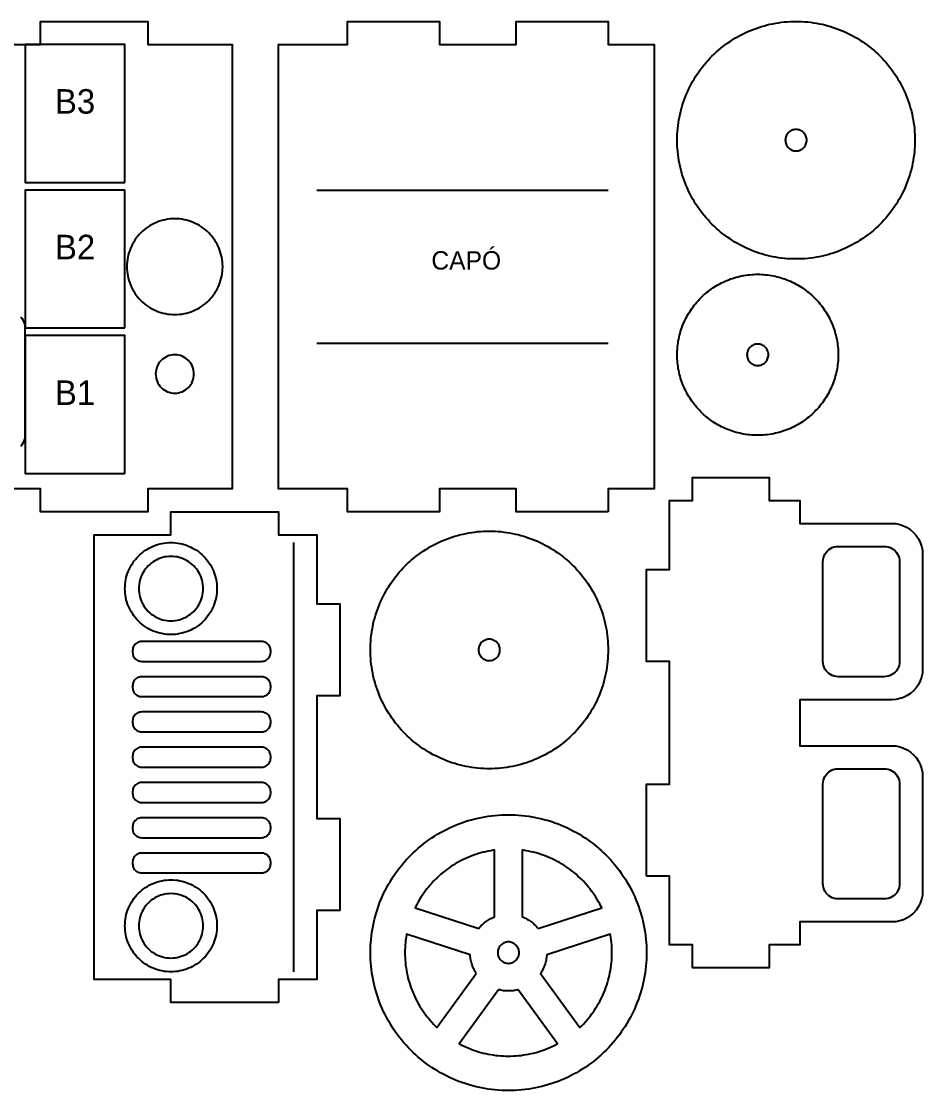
# Model space of a CAD drawing. Header units: metres. Extents: x 6 to 594, y 12 to 164.
# Drawn here: x 476.5 to 594, y 24.5 to 164 of the extents above; entities that cross this region are included whole.
import ezdxf
from ezdxf.enums import TextEntityAlignment as Align

# ---------------------------------------------------------------- set-up
doc = ezdxf.new("R2010")
doc.units = ezdxf.units.M
doc.layers.add('CORTAR', color=1, linetype='Continuous')
doc.layers.add('GRABAR', color=5, linetype='Continuous')

msp = doc.modelspace()

# ---------------------------------------------------------------- linework, layer by layer
at = {"layer": 'CORTAR'}
for points in [[(437, 103), (437, 100), (423, 100), (423, 103), (414, 103), (414, 161), (423, 161), (423, 164), (437, 164), (437, 161), (479, 161), (479, 164), (493, 164), (493, 161), (504, 161), (504, 103), (493, 103), (493, 100), (479, 100), (479, 103), (437, 103)], [(553, 100), (541, 100), (541, 103), (531, 103), (531, 100), (519, 100), (519, 103), (510, 103), (510, 161), (519, 161), (519, 164), (531, 164), (531, 161), (541, 161), (541, 164), (553, 164), (553, 161), (559, 161), (559, 103), (553, 103), (553, 100)], [(593, 148.12), (592.98, 147.74), (592.96, 147.36), (592.93, 146.98), (592.88, 146.6), (592.83, 146.23), (592.77, 145.85), (592.7, 145.48), (592.62, 145.1), (592.54, 144.73), (592.44, 144.37), (592.33, 144), (592.22, 143.64), (592.09, 143.28), (591.96, 142.92), (591.82, 142.57), (591.67, 142.22), (591.51, 141.87), (591.34, 141.53), (591.17, 141.19), (590.99, 140.86), (590.79, 140.53), (590.6, 140.21), (590.39, 139.89), (590.17, 139.57), (589.95, 139.27), (589.72, 138.96), (589.48, 138.67), (589.24, 138.38), (588.98, 138.09), (588.73, 137.81), (588.46, 137.54), (588.19, 137.27), (587.91, 137.02), (587.62, 136.76), (587.33, 136.52), (587.04, 136.28), (586.73, 136.05), (586.43, 135.83), (586.11, 135.61), (585.79, 135.4), (585.47, 135.21), (585.14, 135.01), (584.81, 134.83), (584.47, 134.66), (584.13, 134.49), (583.78, 134.33), (583.43, 134.18), (583.08, 134.04), (582.72, 133.91), (582.36, 133.78), (582, 133.67), (581.63, 133.56), (581.27, 133.46), (580.9, 133.38), (580.52, 133.3), (580.15, 133.23), (579.77, 133.17), (579.4, 133.12), (579.02, 133.07), (578.64, 133.04), (578.26, 133.02), (577.88, 133), (577.5, 133), (577.12, 133), (576.74, 133.02), (576.36, 133.04), (575.98, 133.07), (575.6, 133.12), (575.23, 133.17), (574.85, 133.23), (574.48, 133.3), (574.1, 133.38), (573.73, 133.46), (573.37, 133.56), (573, 133.67), (572.64, 133.78), (572.28, 133.91), (571.92, 134.04), (571.57, 134.18), (571.22, 134.33), (570.87, 134.49), (570.53, 134.66), (570.19, 134.83), (569.86, 135.01), (569.53, 135.21), (569.21, 135.4), (568.89, 135.61), (568.57, 135.83), (568.27, 136.05), (567.96, 136.28), (567.67, 136.52), (567.38, 136.76), (567.09, 137.02), (566.81, 137.27), (566.54, 137.54), (566.27, 137.81), (566.02, 138.09), (565.76, 138.38), (565.52, 138.67), (565.28, 138.96), (565.05, 139.27), (564.83, 139.57), (564.61, 139.89), (564.4, 140.21), (564.21, 140.53), (564.01, 140.86), (563.83, 141.19), (563.66, 141.53), (563.49, 141.87), (563.33, 142.22), (563.18, 142.57), (563.04, 142.92), (562.91, 143.28), (562.78, 143.64), (562.67, 144), (562.56, 144.37), (562.46, 144.73), (562.38, 145.1), (562.3, 145.48), (562.23, 145.85), (562.17, 146.23), (562.12, 146.6), (562.07, 146.98), (562.04, 147.36), (562.02, 147.74), (562, 148.12), (562, 148.5), (562, 148.88), (562.02, 149.26), (562.04, 149.64), (562.07, 150.02), (562.12, 150.4), (562.17, 150.77), (562.23, 151.15), (562.3, 151.52), (562.38, 151.9), (562.46, 152.27), (562.56, 152.63), (562.67, 153), (562.78, 153.36), (562.91, 153.72), (563.04, 154.08), (563.18, 154.43), (563.33, 154.78), (563.49, 155.13), (563.66, 155.47), (563.83, 155.81), (564.01, 156.14), (564.21, 156.47), (564.4, 156.79), (564.61, 157.11), (564.83, 157.43), (565.05, 157.73), (565.28, 158.04), (565.52, 158.33), (565.76, 158.62), (566.02, 158.91), (566.27, 159.19), (566.54, 159.46), (566.81, 159.73), (567.09, 159.98), (567.38, 160.24), (567.67, 160.48), (567.96, 160.72), (568.27, 160.95), (568.57, 161.17), (568.89, 161.39), (569.21, 161.6), (569.53, 161.79), (569.86, 161.99), (570.19, 162.17), (570.53, 162.34), (570.87, 162.51), (571.22, 162.67), (571.57, 162.82), (571.92, 162.96), (572.28, 163.09), (572.64, 163.22), (573, 163.33), (573.37, 163.44), (573.73, 163.54), (574.1, 163.62), (574.48, 163.7), (574.85, 163.77), (575.23, 163.83), (575.6, 163.88), (575.98, 163.93), (576.36, 163.96), (576.74, 163.98), (577.12, 164), (577.5, 164), (577.88, 164), (578.26, 163.98), (578.64, 163.96), (579.02, 163.93), (579.4, 163.88), (579.77, 163.83), (580.15, 163.77), (580.52, 163.7), (580.9, 163.62), (581.27, 163.54), (581.63, 163.44), (582, 163.33), (582.36, 163.22), (582.72, 163.09), (583.08, 162.96), (583.43, 162.82), (583.78, 162.67), (584.13, 162.51), (584.47, 162.34), (584.81, 162.17), (585.14, 161.99), (585.47, 161.79), (585.79, 161.6), (586.11, 161.39), (586.43, 161.17), (586.73, 160.95), (587.04, 160.72), (587.33, 160.48), (587.62, 160.24), (587.91, 159.98), (588.19, 159.73), (588.46, 159.46), (588.73, 159.19), (588.98, 158.91), (589.24, 158.62), (589.48, 158.33), (589.72, 158.04), (589.95, 157.73), (590.17, 157.43), (590.39, 157.11), (590.6, 156.79), (590.79, 156.47), (590.99, 156.14), (591.17, 155.81), (591.34, 155.47), (591.51, 155.13), (591.67, 154.78), (591.82, 154.43), (591.96, 154.08), (592.09, 153.72), (592.22, 153.36), (592.33, 153), (592.44, 152.63), (592.54, 152.27), (592.62, 151.9), (592.7, 151.52), (592.77, 151.15), (592.83, 150.77), (592.88, 150.4), (592.93, 150.02), (592.96, 149.64), (592.98, 149.26), (593, 148.88), (593, 148.5), (593, 148.12)], [(578.89, 148.64), (578.87, 148.77), (578.84, 148.91), (578.79, 149.04), (578.73, 149.16), (578.66, 149.28), (578.58, 149.39), (578.49, 149.49), (578.39, 149.58), (578.28, 149.66), (578.16, 149.73), (578.04, 149.79), (577.91, 149.84), (577.77, 149.87), (577.64, 149.89), (577.5, 149.9), (577.36, 149.89), (577.23, 149.87), (577.09, 149.84), (576.96, 149.79), (576.84, 149.73), (576.72, 149.66), (576.61, 149.58), (576.51, 149.49), (576.42, 149.39), (576.34, 149.28), (576.27, 149.16), (576.21, 149.04), (576.16, 148.91), (576.13, 148.77), (576.11, 148.64), (576.1, 148.5), (576.11, 148.36), (576.13, 148.23), (576.16, 148.09), (576.21, 147.96), (576.27, 147.84), (576.34, 147.72), (576.42, 147.61), (576.51, 147.51), (576.61, 147.42), (576.72, 147.34), (576.84, 147.27), (576.96, 147.21), (577.09, 147.16), (577.23, 147.13), (577.36, 147.11), (577.5, 147.1), (577.64, 147.11), (577.77, 147.13), (577.91, 147.16), (578.04, 147.21), (578.16, 147.27), (578.28, 147.34), (578.39, 147.42), (578.49, 147.51), (578.58, 147.61), (578.66, 147.72), (578.73, 147.84), (578.79, 147.96), (578.84, 148.09), (578.87, 148.23), (578.89, 148.36), (578.9, 148.5), (578.89, 148.64)], [(502.72, 132.61), (502.68, 132.92), (502.63, 133.22), (502.56, 133.52), (502.48, 133.81), (502.38, 134.11), (502.27, 134.39), (502.15, 134.67), (502.01, 134.95), (501.86, 135.21), (501.7, 135.47), (501.52, 135.72), (501.33, 135.96), (501.13, 136.2), (500.92, 136.42), (500.7, 136.63), (500.46, 136.83), (500.22, 137.02), (499.97, 137.2), (499.71, 137.36), (499.45, 137.51), (499.17, 137.65), (498.89, 137.77), (498.61, 137.88), (498.31, 137.98), (498.02, 138.06), (497.72, 138.13), (497.42, 138.18), (497.11, 138.22), (496.81, 138.24), (496.5, 138.25), (496.19, 138.24), (495.89, 138.22), (495.58, 138.18), (495.28, 138.13), (494.98, 138.06), (494.69, 137.98), (494.39, 137.88), (494.11, 137.77), (493.83, 137.65), (493.55, 137.51), (493.29, 137.36), (493.03, 137.2), (492.78, 137.02), (492.54, 136.83), (492.3, 136.63), (492.08, 136.42), (491.87, 136.2), (491.67, 135.96), (491.48, 135.72), (491.3, 135.47), (491.14, 135.21), (490.99, 134.95), (490.85, 134.67), (490.73, 134.39), (490.62, 134.11), (490.52, 133.81), (490.44, 133.52), (490.37, 133.22), (490.32, 132.92), (490.28, 132.61), (490.26, 132.31), (490.25, 132), (490.26, 131.69), (490.28, 131.39), (490.32, 131.08), (490.37, 130.78), (490.44, 130.48), (490.52, 130.19), (490.62, 129.89), (490.73, 129.61), (490.85, 129.33), (490.99, 129.05), (491.14, 128.79), (491.3, 128.53), (491.48, 128.28), (491.67, 128.04), (491.87, 127.8), (492.08, 127.58), (492.3, 127.37), (492.54, 127.17), (492.78, 126.98), (493.03, 126.8), (493.29, 126.64), (493.55, 126.49), (493.83, 126.35), (494.11, 126.23), (494.39, 126.12), (494.69, 126.02), (494.98, 125.94), (495.28, 125.87), (495.58, 125.82), (495.89, 125.78), (496.19, 125.76), (496.5, 125.75), (496.81, 125.76), (497.11, 125.78), (497.42, 125.82), (497.72, 125.87), (498.02, 125.94), (498.31, 126.02), (498.61, 126.12), (498.89, 126.23), (499.17, 126.35), (499.45, 126.49), (499.71, 126.64), (499.97, 126.8), (500.22, 126.98), (500.46, 127.17), (500.7, 127.37), (500.92, 127.58), (501.13, 127.8), (501.33, 128.04), (501.52, 128.28), (501.7, 128.53), (501.86, 128.79), (502.01, 129.05), (502.15, 129.33), (502.27, 129.61), (502.38, 129.89), (502.48, 130.19), (502.56, 130.48), (502.63, 130.78), (502.68, 131.08), (502.72, 131.39), (502.74, 131.69), (502.75, 132), (502.74, 132.31), (502.72, 132.61)], [(583, 120.24), (582.99, 119.98), (582.97, 119.73), (582.95, 119.47), (582.92, 119.21), (582.89, 118.96), (582.85, 118.7), (582.8, 118.45), (582.74, 118.2), (582.69, 117.95), (582.62, 117.7), (582.55, 117.45), (582.47, 117.21), (582.39, 116.96), (582.3, 116.72), (582.2, 116.48), (582.1, 116.24), (581.99, 116.01), (581.88, 115.78), (581.76, 115.55), (581.64, 115.32), (581.51, 115.1), (581.37, 114.88), (581.23, 114.67), (581.08, 114.45), (580.93, 114.25), (580.78, 114.04), (580.62, 113.84), (580.45, 113.64), (580.28, 113.45), (580.1, 113.26), (579.92, 113.08), (579.74, 112.9), (579.55, 112.72), (579.36, 112.55), (579.16, 112.38), (578.96, 112.22), (578.75, 112.07), (578.55, 111.92), (578.33, 111.77), (578.12, 111.63), (577.9, 111.49), (577.68, 111.36), (577.45, 111.24), (577.22, 111.12), (576.99, 111.01), (576.76, 110.9), (576.52, 110.8), (576.28, 110.7), (576.04, 110.61), (575.79, 110.53), (575.55, 110.45), (575.3, 110.38), (575.05, 110.31), (574.8, 110.26), (574.55, 110.2), (574.3, 110.15), (574.04, 110.11), (573.79, 110.08), (573.53, 110.05), (573.27, 110.03), (573.02, 110.01), (572.76, 110), (572.5, 110), (572.24, 110), (571.98, 110.01), (571.73, 110.03), (571.47, 110.05), (571.21, 110.08), (570.96, 110.11), (570.7, 110.15), (570.45, 110.2), (570.2, 110.26), (569.95, 110.31), (569.7, 110.38), (569.45, 110.45), (569.21, 110.53), (568.96, 110.61), (568.72, 110.7), (568.48, 110.8), (568.24, 110.9), (568.01, 111.01), (567.78, 111.12), (567.55, 111.24), (567.32, 111.36), (567.1, 111.49), (566.88, 111.63), (566.67, 111.77), (566.45, 111.92), (566.25, 112.07), (566.04, 112.22), (565.84, 112.38), (565.64, 112.55), (565.45, 112.72), (565.26, 112.9), (565.08, 113.08), (564.9, 113.26), (564.72, 113.45), (564.55, 113.64), (564.38, 113.84), (564.22, 114.04), (564.07, 114.25), (563.92, 114.45), (563.77, 114.67), (563.63, 114.88), (563.49, 115.1), (563.36, 115.32), (563.24, 115.55), (563.12, 115.78), (563.01, 116.01), (562.9, 116.24), (562.8, 116.48), (562.7, 116.72), (562.61, 116.96), (562.53, 117.21), (562.45, 117.45), (562.38, 117.7), (562.31, 117.95), (562.26, 118.2), (562.2, 118.45), (562.15, 118.7), (562.11, 118.96), (562.08, 119.21), (562.05, 119.47), (562.03, 119.73), (562.01, 119.98), (562, 120.24), (562, 120.5), (562, 120.76), (562.01, 121.02), (562.03, 121.27), (562.05, 121.53), (562.08, 121.79), (562.11, 122.04), (562.15, 122.3), (562.2, 122.55), (562.26, 122.8), (562.31, 123.05), (562.38, 123.3), (562.45, 123.55), (562.53, 123.79), (562.61, 124.04), (562.7, 124.28), (562.8, 124.52), (562.9, 124.76), (563.01, 124.99), (563.12, 125.22), (563.24, 125.45), (563.36, 125.68), (563.49, 125.9), (563.63, 126.12), (563.77, 126.33), (563.92, 126.55), (564.07, 126.75), (564.22, 126.96), (564.38, 127.16), (564.55, 127.36), (564.72, 127.55), (564.9, 127.74), (565.08, 127.92), (565.26, 128.1), (565.45, 128.28), (565.64, 128.45), (565.84, 128.62), (566.04, 128.78), (566.25, 128.93), (566.45, 129.08), (566.67, 129.23), (566.88, 129.37), (567.1, 129.51), (567.32, 129.64), (567.55, 129.76), (567.78, 129.88), (568.01, 129.99), (568.24, 130.1), (568.48, 130.2), (568.72, 130.3), (568.96, 130.39), (569.21, 130.47), (569.45, 130.55), (569.7, 130.62), (569.95, 130.69), (570.2, 130.74), (570.45, 130.8), (570.7, 130.85), (570.96, 130.89), (571.21, 130.92), (571.47, 130.95), (571.73, 130.97), (571.98, 130.99), (572.24, 131), (572.5, 131), (572.76, 131), (573.02, 130.99), (573.27, 130.97), (573.53, 130.95), (573.79, 130.92), (574.04, 130.89), (574.3, 130.85), (574.55, 130.8), (574.8, 130.74), (575.05, 130.69), (575.3, 130.62), (575.55, 130.55), (575.79, 130.47), (576.04, 130.39), (576.28, 130.3), (576.52, 130.2), (576.76, 130.1), (576.99, 129.99), (577.22, 129.88), (577.45, 129.76), (577.68, 129.64), (577.9, 129.51), (578.12, 129.37), (578.33, 129.23), (578.55, 129.08), (578.75, 128.93), (578.96, 128.78), (579.16, 128.62), (579.36, 128.45), (579.55, 128.28), (579.74, 128.1), (579.92, 127.92), (580.1, 127.74), (580.28, 127.55), (580.45, 127.36), (580.62, 127.16), (580.78, 126.96), (580.93, 126.75), (581.08, 126.55), (581.23, 126.33), (581.37, 126.12), (581.51, 125.9), (581.64, 125.68), (581.76, 125.45), (581.88, 125.22), (581.99, 124.99), (582.1, 124.76), (582.2, 124.52), (582.3, 124.28), (582.39, 124.04), (582.47, 123.79), (582.55, 123.55), (582.62, 123.3), (582.69, 123.05), (582.74, 122.8), (582.8, 122.55), (582.85, 122.3), (582.89, 122.04), (582.92, 121.79), (582.95, 121.53), (582.97, 121.27), (582.99, 121.02), (583, 120.76), (583, 120.5), (583, 120.24)], [(573.89, 120.64), (573.87, 120.77), (573.84, 120.91), (573.79, 121.04), (573.73, 121.16), (573.66, 121.28), (573.58, 121.39), (573.49, 121.49), (573.39, 121.58), (573.28, 121.66), (573.16, 121.73), (573.04, 121.79), (572.91, 121.84), (572.77, 121.87), (572.64, 121.89), (572.5, 121.9), (572.36, 121.89), (572.23, 121.87), (572.09, 121.84), (571.96, 121.79), (571.84, 121.73), (571.72, 121.66), (571.61, 121.58), (571.51, 121.49), (571.42, 121.39), (571.34, 121.28), (571.27, 121.16), (571.21, 121.04), (571.16, 120.91), (571.13, 120.77), (571.11, 120.64), (571.1, 120.5), (571.11, 120.36), (571.13, 120.23), (571.16, 120.09), (571.21, 119.96), (571.27, 119.84), (571.34, 119.72), (571.42, 119.61), (571.51, 119.51), (571.61, 119.42), (571.72, 119.34), (571.84, 119.27), (571.96, 119.21), (572.09, 119.16), (572.23, 119.13), (572.36, 119.11), (572.5, 119.1), (572.64, 119.11), (572.77, 119.13), (572.91, 119.16), (573.04, 119.21), (573.16, 119.27), (573.28, 119.34), (573.39, 119.42), (573.49, 119.51), (573.58, 119.61), (573.66, 119.72), (573.73, 119.84), (573.79, 119.96), (573.84, 120.09), (573.87, 120.23), (573.89, 120.36), (573.9, 120.5), (573.89, 120.64)], [(498.99, 118.25), (498.95, 118.49), (498.89, 118.73), (498.81, 118.96), (498.7, 119.18), (498.58, 119.39), (498.43, 119.59), (498.27, 119.77), (498.09, 119.93), (497.89, 120.08), (497.68, 120.2), (497.46, 120.31), (497.23, 120.39), (496.99, 120.45), (496.75, 120.49), (496.5, 120.5), (496.25, 120.49), (496.01, 120.45), (495.77, 120.39), (495.54, 120.31), (495.32, 120.2), (495.11, 120.08), (494.91, 119.93), (494.73, 119.77), (494.57, 119.59), (494.42, 119.39), (494.3, 119.18), (494.19, 118.96), (494.11, 118.73), (494.05, 118.49), (494.01, 118.25), (494, 118), (494.01, 117.75), (494.05, 117.51), (494.11, 117.27), (494.19, 117.04), (494.3, 116.82), (494.42, 116.61), (494.57, 116.41), (494.73, 116.23), (494.91, 116.07), (495.11, 115.92), (495.32, 115.8), (495.54, 115.69), (495.77, 115.61), (496.01, 115.55), (496.25, 115.51), (496.5, 115.5), (496.75, 115.51), (496.99, 115.55), (497.23, 115.61), (497.46, 115.69), (497.68, 115.8), (497.89, 115.92), (498.09, 116.07), (498.27, 116.23), (498.43, 116.41), (498.58, 116.61), (498.7, 116.82), (498.81, 117.04), (498.89, 117.27), (498.95, 117.51), (498.99, 117.75), (499, 118), (498.99, 118.25)], [(558, 52.5), (558, 64.5), (561, 64.5), (561, 80.5), (558, 80.5), (558, 92.5), (561, 92.5), (561, 101.5), (564, 101.5), (564, 104.5), (574, 104.5), (574, 101.5), (578, 101.5), (578, 98.5), (590, 98.5), (590.52, 98.47), (591.04, 98.36), (591.53, 98.2), (592, 97.96), (592.44, 97.67), (592.83, 97.33), (593.17, 96.94), (593.46, 96.5), (593.7, 96.03), (593.86, 95.54), (593.97, 95.02), (594, 94.5), (594, 79.5), (593.97, 78.98), (593.86, 78.46), (593.7, 77.97), (593.46, 77.5), (593.17, 77.06), (592.83, 76.67), (592.44, 76.33), (592, 76.04), (591.53, 75.8), (591.04, 75.64), (590.52, 75.53), (590, 75.5), (578, 75.5), (578, 69.5), (590, 69.5), (590.52, 69.47), (591.04, 69.36), (591.53, 69.2), (592, 68.96), (592.44, 68.67), (592.83, 68.33), (593.17, 67.94), (593.46, 67.5), (593.7, 67.03), (593.86, 66.54), (593.97, 66.02), (594, 65.5), (594, 50.5), (593.97, 49.98), (593.86, 49.46), (593.7, 48.97), (593.46, 48.5), (593.17, 48.06), (592.83, 47.67), (592.44, 47.33), (592, 47.04), (591.53, 46.8), (591.04, 46.64), (590.52, 46.53), (590, 46.5), (578, 46.5), (578, 43.5), (574, 43.5), (574, 40.5), (564, 40.5), (564, 43.5), (561, 43.5), (561, 52.5), (558, 52.5)], [(510, 36), (496, 36), (496, 39), (486, 39), (486, 97), (496, 97), (496, 100), (510, 100), (510, 97), (515, 97), (515, 88), (518, 88), (518, 76), (515, 76), (515, 60), (518, 60), (518, 48), (515, 48), (515, 39), (510, 39), (510, 36)], [(553, 81.62), (552.98, 81.24), (552.96, 80.86), (552.93, 80.48), (552.88, 80.1), (552.83, 79.73), (552.77, 79.35), (552.7, 78.98), (552.62, 78.6), (552.54, 78.23), (552.44, 77.87), (552.33, 77.5), (552.22, 77.14), (552.09, 76.78), (551.96, 76.42), (551.82, 76.07), (551.67, 75.72), (551.51, 75.37), (551.34, 75.03), (551.17, 74.69), (550.99, 74.36), (550.79, 74.03), (550.6, 73.71), (550.39, 73.39), (550.17, 73.07), (549.95, 72.77), (549.72, 72.46), (549.48, 72.17), (549.24, 71.88), (548.98, 71.59), (548.73, 71.31), (548.46, 71.04), (548.19, 70.77), (547.91, 70.52), (547.62, 70.26), (547.33, 70.02), (547.04, 69.78), (546.73, 69.55), (546.43, 69.33), (546.11, 69.11), (545.79, 68.9), (545.47, 68.71), (545.14, 68.51), (544.81, 68.33), (544.47, 68.16), (544.13, 67.99), (543.78, 67.83), (543.43, 67.68), (543.08, 67.54), (542.72, 67.41), (542.36, 67.28), (542, 67.17), (541.63, 67.06), (541.27, 66.96), (540.9, 66.88), (540.52, 66.8), (540.15, 66.73), (539.77, 66.67), (539.4, 66.62), (539.02, 66.57), (538.64, 66.54), (538.26, 66.52), (537.88, 66.5), (537.5, 66.5), (537.12, 66.5), (536.74, 66.52), (536.36, 66.54), (535.98, 66.57), (535.6, 66.62), (535.23, 66.67), (534.85, 66.73), (534.48, 66.8), (534.1, 66.88), (533.73, 66.96), (533.37, 67.06), (533, 67.17), (532.64, 67.28), (532.28, 67.41), (531.92, 67.54), (531.57, 67.68), (531.22, 67.83), (530.87, 67.99), (530.53, 68.16), (530.19, 68.33), (529.86, 68.51), (529.53, 68.71), (529.21, 68.9), (528.89, 69.11), (528.57, 69.33), (528.27, 69.55), (527.96, 69.78), (527.67, 70.02), (527.38, 70.26), (527.09, 70.52), (526.81, 70.77), (526.54, 71.04), (526.27, 71.31), (526.02, 71.59), (525.76, 71.88), (525.52, 72.17), (525.28, 72.46), (525.05, 72.77), (524.83, 73.07), (524.61, 73.39), (524.4, 73.71), (524.21, 74.03), (524.01, 74.36), (523.83, 74.69), (523.66, 75.03), (523.49, 75.37), (523.33, 75.72), (523.18, 76.07), (523.04, 76.42), (522.91, 76.78), (522.78, 77.14), (522.67, 77.5), (522.56, 77.87), (522.46, 78.23), (522.38, 78.6), (522.3, 78.98), (522.23, 79.35), (522.17, 79.73), (522.12, 80.1), (522.07, 80.48), (522.04, 80.86), (522.02, 81.24), (522, 81.62), (522, 82), (522, 82.38), (522.02, 82.76), (522.04, 83.14), (522.07, 83.52), (522.12, 83.9), (522.17, 84.27), (522.23, 84.65), (522.3, 85.02), (522.38, 85.4), (522.46, 85.77), (522.56, 86.13), (522.67, 86.5), (522.78, 86.86), (522.91, 87.22), (523.04, 87.58), (523.18, 87.93), (523.33, 88.28), (523.49, 88.63), (523.66, 88.97), (523.83, 89.31), (524.01, 89.64), (524.21, 89.97), (524.4, 90.29), (524.61, 90.61), (524.83, 90.93), (525.05, 91.23), (525.28, 91.54), (525.52, 91.83), (525.76, 92.12), (526.02, 92.41), (526.27, 92.69), (526.54, 92.96), (526.81, 93.23), (527.09, 93.48), (527.38, 93.74), (527.67, 93.98), (527.96, 94.22), (528.27, 94.45), (528.57, 94.67), (528.89, 94.89), (529.21, 95.1), (529.53, 95.29), (529.86, 95.49), (530.19, 95.67), (530.53, 95.84), (530.87, 96.01), (531.22, 96.17), (531.57, 96.32), (531.92, 96.46), (532.28, 96.59), (532.64, 96.72), (533, 96.83), (533.37, 96.94), (533.73, 97.04), (534.1, 97.12), (534.48, 97.2), (534.85, 97.27), (535.23, 97.33), (535.6, 97.38), (535.98, 97.43), (536.36, 97.46), (536.74, 97.48), (537.12, 97.5), (537.5, 97.5), (537.88, 97.5), (538.26, 97.48), (538.64, 97.46), (539.02, 97.43), (539.4, 97.38), (539.77, 97.33), (540.15, 97.27), (540.52, 97.2), (540.9, 97.12), (541.27, 97.04), (541.63, 96.94), (542, 96.83), (542.36, 96.72), (542.72, 96.59), (543.08, 96.46), (543.43, 96.32), (543.78, 96.17), (544.13, 96.01), (544.47, 95.84), (544.81, 95.67), (545.14, 95.49), (545.47, 95.29), (545.79, 95.1), (546.11, 94.89), (546.43, 94.67), (546.73, 94.45), (547.04, 94.22), (547.33, 93.98), (547.62, 93.74), (547.91, 93.48), (548.19, 93.23), (548.46, 92.96), (548.73, 92.69), (548.98, 92.41), (549.24, 92.12), (549.48, 91.83), (549.72, 91.54), (549.95, 91.23), (550.17, 90.93), (550.39, 90.61), (550.6, 90.29), (550.79, 89.97), (550.99, 89.64), (551.17, 89.31), (551.34, 88.97), (551.51, 88.63), (551.67, 88.28), (551.82, 87.93), (551.96, 87.58), (552.09, 87.22), (552.22, 86.86), (552.33, 86.5), (552.44, 86.13), (552.54, 85.77), (552.62, 85.4), (552.7, 85.02), (552.77, 84.65), (552.83, 84.27), (552.88, 83.9), (552.93, 83.52), (552.96, 83.14), (552.98, 82.76), (553, 82.38), (553, 82), (553, 81.62)], [(495.73, 94.19), (495.45, 94.16), (495.18, 94.12), (494.91, 94.06), (494.65, 93.98), (494.39, 93.88), (494.14, 93.77), (493.9, 93.64), (493.67, 93.49), (493.44, 93.33), (493.23, 93.16), (493.03, 92.97), (492.84, 92.77), (492.67, 92.56), (492.51, 92.33), (492.36, 92.1), (492.23, 91.86), (492.12, 91.61), (492.02, 91.35), (491.94, 91.09), (491.88, 90.82), (491.84, 90.55), (491.81, 90.27), (491.8, 90), (491.81, 89.73), (491.84, 89.45), (491.88, 89.18), (491.94, 88.91), (492.02, 88.65), (492.12, 88.39), (492.23, 88.14), (492.36, 87.9), (492.51, 87.67), (492.67, 87.44), (492.84, 87.23), (493.03, 87.03), (493.23, 86.84), (493.44, 86.67), (493.67, 86.51), (493.9, 86.36), (494.14, 86.23), (494.39, 86.12), (494.65, 86.02), (494.91, 85.94), (495.18, 85.88), (495.45, 85.84), (495.73, 85.81), (496, 85.8), (496.27, 85.81), (496.55, 85.84), (496.82, 85.88), (497.09, 85.94), (497.35, 86.02), (497.61, 86.12), (497.86, 86.23), (498.1, 86.36), (498.33, 86.51), (498.56, 86.67), (498.77, 86.84), (498.97, 87.03), (499.16, 87.23), (499.33, 87.44), (499.49, 87.67), (499.64, 87.9), (499.77, 88.14), (499.88, 88.39), (499.98, 88.65), (500.06, 88.91), (500.12, 89.18), (500.16, 89.45), (500.19, 89.73), (500.2, 90), (500.19, 90.27), (500.16, 90.55), (500.12, 90.82), (500.06, 91.09), (499.98, 91.35), (499.88, 91.61), (499.77, 91.86), (499.64, 92.1), (499.49, 92.33), (499.33, 92.56), (499.16, 92.77), (498.97, 92.97), (498.77, 93.16), (498.56, 93.33), (498.33, 93.49), (498.1, 93.64), (497.86, 93.77), (497.61, 93.88), (497.35, 93.98), (497.09, 94.06), (496.82, 94.12), (496.55, 94.16), (496.27, 94.19), (496, 94.2), (495.73, 94.19)], [(491.89, 83.06), (491.74, 83.01), (491.6, 82.94), (491.47, 82.85), (491.35, 82.75), (491.25, 82.63), (491.16, 82.5), (491.09, 82.36), (491.04, 82.21), (491.01, 82.06), (491, 81.9), (491, 81.7), (491.01, 81.54), (491.04, 81.39), (491.09, 81.24), (491.16, 81.1), (491.25, 80.97), (491.35, 80.85), (491.47, 80.75), (491.6, 80.66), (491.74, 80.59), (491.89, 80.54), (492.04, 80.51), (492.2, 80.5), (507.8, 80.5), (507.96, 80.51), (508.11, 80.54), (508.26, 80.59), (508.4, 80.66), (508.53, 80.75), (508.65, 80.85), (508.75, 80.97), (508.84, 81.1), (508.91, 81.24), (508.96, 81.39), (508.99, 81.54), (509, 81.7), (509, 81.9), (508.99, 82.06), (508.96, 82.21), (508.91, 82.36), (508.84, 82.5), (508.75, 82.63), (508.65, 82.75), (508.53, 82.85), (508.4, 82.94), (508.26, 83.01), (508.11, 83.06), (507.96, 83.09), (507.8, 83.1), (492.2, 83.1), (492.04, 83.09), (491.89, 83.06)], [(538.89, 82.14), (538.87, 82.27), (538.84, 82.41), (538.79, 82.54), (538.73, 82.66), (538.66, 82.78), (538.58, 82.89), (538.49, 82.99), (538.39, 83.08), (538.28, 83.16), (538.16, 83.23), (538.04, 83.29), (537.91, 83.34), (537.77, 83.37), (537.64, 83.39), (537.5, 83.4), (537.36, 83.39), (537.23, 83.37), (537.09, 83.34), (536.96, 83.29), (536.84, 83.23), (536.72, 83.16), (536.61, 83.08), (536.51, 82.99), (536.42, 82.89), (536.34, 82.78), (536.27, 82.66), (536.21, 82.54), (536.16, 82.41), (536.13, 82.27), (536.11, 82.14), (536.1, 82), (536.11, 81.86), (536.13, 81.73), (536.16, 81.59), (536.21, 81.46), (536.27, 81.34), (536.34, 81.22), (536.42, 81.11), (536.51, 81.01), (536.61, 80.92), (536.72, 80.84), (536.84, 80.77), (536.96, 80.71), (537.09, 80.66), (537.23, 80.63), (537.36, 80.61), (537.5, 80.6), (537.64, 80.61), (537.77, 80.63), (537.91, 80.66), (538.04, 80.71), (538.16, 80.77), (538.28, 80.84), (538.39, 80.92), (538.49, 81.01), (538.58, 81.11), (538.66, 81.22), (538.73, 81.34), (538.79, 81.46), (538.84, 81.59), (538.87, 81.73), (538.89, 81.86), (538.9, 82), (538.89, 82.14)], [(491.74, 78.41), (491.6, 78.34), (491.47, 78.25), (491.35, 78.15), (491.25, 78.03), (491.16, 77.9), (491.09, 77.76), (491.04, 77.61), (491.01, 77.46), (491, 77.3), (491, 77.1), (491.01, 76.94), (491.04, 76.79), (491.09, 76.64), (491.16, 76.5), (491.25, 76.37), (491.35, 76.25), (491.47, 76.15), (491.6, 76.06), (491.74, 75.99), (491.89, 75.94), (492.04, 75.91), (492.2, 75.9), (507.8, 75.9), (507.96, 75.91), (508.11, 75.94), (508.26, 75.99), (508.4, 76.06), (508.53, 76.15), (508.65, 76.25), (508.75, 76.37), (508.84, 76.5), (508.91, 76.64), (508.96, 76.79), (508.99, 76.94), (509, 77.1), (509, 77.3), (508.99, 77.46), (508.96, 77.61), (508.91, 77.76), (508.84, 77.9), (508.75, 78.03), (508.65, 78.15), (508.53, 78.25), (508.4, 78.34), (508.26, 78.41), (508.11, 78.46), (507.96, 78.49), (507.8, 78.5), (492.2, 78.5), (492.04, 78.49), (491.89, 78.46), (491.74, 78.41)], [(491.6, 73.74), (491.47, 73.65), (491.35, 73.55), (491.25, 73.43), (491.16, 73.3), (491.09, 73.16), (491.04, 73.01), (491.01, 72.86), (491, 72.7), (491, 72.5), (491.01, 72.34), (491.04, 72.19), (491.09, 72.04), (491.16, 71.9), (491.25, 71.77), (491.35, 71.65), (491.47, 71.55), (491.6, 71.46), (491.74, 71.39), (491.89, 71.34), (492.04, 71.31), (492.2, 71.3), (507.8, 71.3), (507.96, 71.31), (508.11, 71.34), (508.26, 71.39), (508.4, 71.46), (508.53, 71.55), (508.65, 71.65), (508.75, 71.77), (508.84, 71.9), (508.91, 72.04), (508.96, 72.19), (508.99, 72.34), (509, 72.5), (509, 72.7), (508.99, 72.86), (508.96, 73.01), (508.91, 73.16), (508.84, 73.3), (508.75, 73.43), (508.65, 73.55), (508.53, 73.65), (508.4, 73.74), (508.26, 73.81), (508.11, 73.86), (507.96, 73.89), (507.8, 73.9), (492.2, 73.9), (492.04, 73.89), (491.89, 73.86), (491.74, 73.81), (491.6, 73.74)], [(491.47, 69.05), (491.35, 68.95), (491.25, 68.83), (491.16, 68.7), (491.09, 68.56), (491.04, 68.41), (491.01, 68.26), (491, 68.1), (491, 67.9), (491.01, 67.74), (491.04, 67.59), (491.09, 67.44), (491.16, 67.3), (491.25, 67.17), (491.35, 67.05), (491.47, 66.95), (491.6, 66.86), (491.74, 66.79), (491.89, 66.74), (492.04, 66.71), (492.2, 66.7), (507.8, 66.7), (507.96, 66.71), (508.11, 66.74), (508.26, 66.79), (508.4, 66.86), (508.53, 66.95), (508.65, 67.05), (508.75, 67.17), (508.84, 67.3), (508.91, 67.44), (508.96, 67.59), (508.99, 67.74), (509, 67.9), (509, 68.1), (508.99, 68.26), (508.96, 68.41), (508.91, 68.56), (508.84, 68.7), (508.75, 68.83), (508.65, 68.95), (508.53, 69.05), (508.4, 69.14), (508.26, 69.21), (508.11, 69.26), (507.96, 69.29), (507.8, 69.3), (492.2, 69.3), (492.04, 69.29), (491.89, 69.26), (491.74, 69.21), (491.6, 69.14), (491.47, 69.05)], [(491.35, 64.35), (491.25, 64.23), (491.16, 64.1), (491.09, 63.96), (491.04, 63.81), (491.01, 63.66), (491, 63.5), (491, 63.3), (491.01, 63.14), (491.04, 62.99), (491.09, 62.84), (491.16, 62.7), (491.25, 62.57), (491.35, 62.45), (491.47, 62.35), (491.6, 62.26), (491.74, 62.19), (491.89, 62.14), (492.04, 62.11), (492.2, 62.1), (507.8, 62.1), (507.96, 62.11), (508.11, 62.14), (508.26, 62.19), (508.4, 62.26), (508.53, 62.35), (508.65, 62.45), (508.75, 62.57), (508.84, 62.7), (508.91, 62.84), (508.96, 62.99), (508.99, 63.14), (509, 63.3), (509, 63.5), (508.99, 63.66), (508.96, 63.81), (508.91, 63.96), (508.84, 64.1), (508.75, 64.23), (508.65, 64.35), (508.53, 64.45), (508.4, 64.54), (508.26, 64.61), (508.11, 64.66), (507.96, 64.69), (507.8, 64.7), (492.2, 64.7), (492.04, 64.69), (491.89, 64.66), (491.74, 64.61), (491.6, 64.54), (491.47, 64.45), (491.35, 64.35)], [(491.25, 59.63), (491.16, 59.5), (491.09, 59.36), (491.04, 59.21), (491.01, 59.06), (491, 58.9), (491, 58.7), (491.01, 58.54), (491.04, 58.39), (491.09, 58.24), (491.16, 58.1), (491.25, 57.97), (491.35, 57.85), (491.47, 57.75), (491.6, 57.66), (491.74, 57.59), (491.89, 57.54), (492.04, 57.51), (492.2, 57.5), (507.8, 57.5), (507.96, 57.51), (508.11, 57.54), (508.26, 57.59), (508.4, 57.66), (508.53, 57.75), (508.65, 57.85), (508.75, 57.97), (508.84, 58.1), (508.91, 58.24), (508.96, 58.39), (508.99, 58.54), (509, 58.7), (509, 58.9), (508.99, 59.06), (508.96, 59.21), (508.91, 59.36), (508.84, 59.5), (508.75, 59.63), (508.65, 59.75), (508.53, 59.85), (508.4, 59.94), (508.26, 60.01), (508.11, 60.06), (507.96, 60.09), (507.8, 60.1), (492.2, 60.1), (492.04, 60.09), (491.89, 60.06), (491.74, 60.01), (491.6, 59.94), (491.47, 59.85), (491.35, 59.75), (491.25, 59.63)], [(557.98, 41.62), (557.95, 41.18), (557.91, 40.74), (557.86, 40.3), (557.81, 39.86), (557.73, 39.42), (557.65, 38.99), (557.56, 38.56), (557.46, 38.13), (557.35, 37.7), (557.22, 37.27), (557.09, 36.85), (556.95, 36.44), (556.79, 36.02), (556.63, 35.61), (556.46, 35.21), (556.27, 34.8), (556.08, 34.41), (555.87, 34.01), (555.66, 33.63), (555.44, 33.25), (555.21, 32.87), (554.97, 32.5), (554.72, 32.14), (554.46, 31.78), (554.19, 31.43), (553.91, 31.08), (553.63, 30.74), (553.34, 30.41), (553.04, 30.09), (552.73, 29.77), (552.41, 29.46), (552.09, 29.16), (551.76, 28.87), (551.42, 28.59), (551.07, 28.31), (550.72, 28.04), (550.36, 27.78), (550, 27.53), (549.63, 27.29), (549.25, 27.06), (548.87, 26.84), (548.49, 26.63), (548.09, 26.42), (547.7, 26.23), (547.29, 26.04), (546.89, 25.87), (546.48, 25.71), (546.06, 25.55), (545.65, 25.41), (545.23, 25.28), (544.8, 25.15), (544.37, 25.04), (543.94, 24.94), (543.51, 24.85), (543.08, 24.77), (542.64, 24.69), (542.2, 24.64), (541.76, 24.59), (541.32, 24.55), (540.88, 24.52), (540.44, 24.51), (540, 24.5), (539.56, 24.51), (539.12, 24.52), (538.68, 24.55), (538.24, 24.59), (537.8, 24.64), (537.36, 24.69), (536.92, 24.77), (536.49, 24.85), (536.06, 24.94), (535.63, 25.04), (535.2, 25.15), (534.77, 25.28), (534.35, 25.41), (533.94, 25.55), (533.52, 25.71), (533.11, 25.87), (532.71, 26.04), (532.3, 26.23), (531.91, 26.42), (531.51, 26.63), (531.13, 26.84), (530.75, 27.06), (530.37, 27.29), (530, 27.53), (529.64, 27.78), (529.28, 28.04), (528.93, 28.31), (528.58, 28.59), (528.24, 28.87), (527.91, 29.16), (527.59, 29.46), (527.27, 29.77), (526.96, 30.09), (526.66, 30.41), (526.37, 30.74), (526.09, 31.08), (525.81, 31.43), (525.54, 31.78), (525.28, 32.14), (525.03, 32.5), (524.79, 32.87), (524.56, 33.25), (524.34, 33.63), (524.13, 34.01), (523.92, 34.41), (523.73, 34.8), (523.54, 35.21), (523.37, 35.61), (523.21, 36.02), (523.05, 36.44), (522.91, 36.85), (522.78, 37.27), (522.65, 37.7), (522.54, 38.13), (522.44, 38.56), (522.35, 38.99), (522.27, 39.42), (522.19, 39.86), (522.14, 40.3), (522.09, 40.74), (522.05, 41.18), (522.02, 41.62), (522.01, 42.06), (522, 42.5), (522.01, 42.94), (522.02, 43.38), (522.05, 43.82), (522.09, 44.26), (522.14, 44.7), (522.19, 45.14), (522.27, 45.58), (522.35, 46.01), (522.44, 46.44), (522.54, 46.87), (522.65, 47.3), (522.78, 47.73), (522.91, 48.15), (523.05, 48.56), (523.21, 48.98), (523.37, 49.39), (523.54, 49.79), (523.73, 50.2), (523.92, 50.59), (524.13, 50.99), (524.34, 51.37), (524.56, 51.75), (524.79, 52.13), (525.03, 52.5), (525.28, 52.86), (525.54, 53.22), (525.81, 53.57), (526.09, 53.92), (526.37, 54.26), (526.66, 54.59), (526.96, 54.91), (527.27, 55.23), (527.59, 55.54), (527.91, 55.84), (528.24, 56.13), (528.58, 56.41), (528.93, 56.69), (529.28, 56.96), (529.64, 57.22), (530, 57.47), (530.37, 57.71), (530.75, 57.94), (531.13, 58.16), (531.51, 58.37), (531.91, 58.58), (532.3, 58.77), (532.71, 58.96), (533.11, 59.13), (533.52, 59.29), (533.94, 59.45), (534.35, 59.59), (534.77, 59.72), (535.2, 59.85), (535.63, 59.96), (536.06, 60.06), (536.49, 60.15), (536.92, 60.23), (537.36, 60.31), (537.8, 60.36), (538.24, 60.41), (538.68, 60.45), (539.12, 60.48), (539.56, 60.49), (540, 60.5), (540.44, 60.49), (540.88, 60.48), (541.32, 60.45), (541.76, 60.41), (542.2, 60.36), (542.64, 60.31), (543.08, 60.23), (543.51, 60.15), (543.94, 60.06), (544.37, 59.96), (544.8, 59.85), (545.23, 59.72), (545.65, 59.59), (546.06, 59.45), (546.48, 59.29), (546.89, 59.13), (547.29, 58.96), (547.7, 58.77), (548.09, 58.58), (548.49, 58.37), (548.87, 58.16), (549.25, 57.94), (549.63, 57.71), (550, 57.47), (550.36, 57.22), (550.72, 56.96), (551.07, 56.69), (551.42, 56.41), (551.76, 56.13), (552.09, 55.84), (552.41, 55.54), (552.73, 55.23), (553.04, 54.91), (553.34, 54.59), (553.63, 54.26), (553.91, 53.92), (554.19, 53.57), (554.46, 53.22), (554.72, 52.86), (554.97, 52.5), (555.21, 52.13), (555.44, 51.75), (555.66, 51.37), (555.87, 50.99), (556.08, 50.59), (556.27, 50.2), (556.46, 49.79), (556.63, 49.39), (556.79, 48.98), (556.95, 48.56), (557.09, 48.15), (557.22, 47.73), (557.35, 47.3), (557.46, 46.87), (557.56, 46.44), (557.65, 46.01), (557.73, 45.58), (557.81, 45.14), (557.86, 44.7), (557.91, 44.26), (557.95, 43.82), (557.98, 43.38), (557.99, 42.94), (558, 42.5), (557.99, 42.06), (557.98, 41.62)], [(536.12, 45.65), (536.13, 45.67), (536.24, 45.8), (536.35, 45.92), (536.46, 46.04), (536.58, 46.15), (536.7, 46.26), (536.83, 46.37), (536.96, 46.47), (537.09, 46.56), (537.22, 46.66), (537.36, 46.75), (537.5, 46.83), (537.64, 46.91), (537.79, 46.98), (537.94, 47.05), (538.09, 47.12), (538.2, 47.16), (538.2, 55.88), (538.02, 55.85), (537.69, 55.8), (537.37, 55.74), (537.04, 55.67), (536.72, 55.6), (536.4, 55.51), (536.08, 55.42), (535.77, 55.32), (535.45, 55.21), (535.14, 55.1), (534.83, 54.97), (534.53, 54.84), (534.23, 54.7), (533.93, 54.56), (533.64, 54.41), (533.35, 54.25), (533.06, 54.08), (532.78, 53.91), (532.5, 53.72), (532.23, 53.54), (531.96, 53.34), (531.69, 53.14), (531.44, 52.94), (531.18, 52.72), (530.93, 52.5), (530.69, 52.28), (530.45, 52.05), (530.22, 51.81), (530, 51.57), (529.78, 51.32), (529.56, 51.06), (529.36, 50.81), (529.16, 50.54), (528.96, 50.27), (528.78, 50), (528.59, 49.72), (528.42, 49.44), (528.25, 49.15), (528.09, 48.86), (527.94, 48.57), (527.83, 48.35), (536.12, 45.65)], [(541.8, 47.16), (541.91, 47.12), (542.06, 47.05), (542.21, 46.98), (542.36, 46.91), (542.5, 46.83), (542.64, 46.75), (542.78, 46.66), (542.91, 46.56), (543.04, 46.47), (543.17, 46.37), (543.3, 46.26), (543.42, 46.15), (543.54, 46.04), (543.65, 45.92), (543.76, 45.8), (543.87, 45.67), (543.88, 45.65), (552.17, 48.35), (552.06, 48.57), (551.91, 48.86), (551.75, 49.15), (551.58, 49.44), (551.41, 49.72), (551.22, 50), (551.04, 50.27), (550.84, 50.54), (550.64, 50.81), (550.44, 51.06), (550.22, 51.32), (550, 51.57), (549.78, 51.81), (549.55, 52.05), (549.31, 52.28), (549.07, 52.5), (548.82, 52.72), (548.56, 52.94), (548.31, 53.14), (548.04, 53.34), (547.77, 53.54), (547.5, 53.72), (547.22, 53.91), (546.94, 54.08), (546.65, 54.25), (546.36, 54.41), (546.07, 54.56), (545.77, 54.7), (545.47, 54.84), (545.17, 54.97), (544.86, 55.1), (544.55, 55.21), (544.23, 55.32), (543.92, 55.42), (543.6, 55.51), (543.28, 55.6), (542.96, 55.67), (542.63, 55.74), (542.31, 55.8), (541.98, 55.85), (541.8, 55.88), (541.8, 47.16)], [(491.16, 54.9), (491.09, 54.76), (491.04, 54.61), (491.01, 54.46), (491, 54.3), (491, 54.1), (491.01, 53.94), (491.04, 53.79), (491.09, 53.64), (491.16, 53.5), (491.25, 53.37), (491.35, 53.25), (491.47, 53.15), (491.6, 53.06), (491.74, 52.99), (491.89, 52.94), (492.04, 52.91), (492.2, 52.9), (507.8, 52.9), (507.96, 52.91), (508.11, 52.94), (508.26, 52.99), (508.4, 53.06), (508.53, 53.15), (508.65, 53.25), (508.75, 53.37), (508.84, 53.5), (508.91, 53.64), (508.96, 53.79), (508.99, 53.94), (509, 54.1), (509, 54.3), (508.99, 54.46), (508.96, 54.61), (508.91, 54.76), (508.84, 54.9), (508.75, 55.03), (508.65, 55.15), (508.53, 55.25), (508.4, 55.34), (508.26, 55.41), (508.11, 55.46), (507.96, 55.49), (507.8, 55.5), (492.2, 55.5), (492.04, 55.49), (491.89, 55.46), (491.74, 55.41), (491.6, 55.34), (491.47, 55.25), (491.35, 55.15), (491.25, 55.03), (491.16, 54.9)], [(495.45, 50.16), (495.18, 50.12), (494.91, 50.06), (494.65, 49.98), (494.39, 49.88), (494.14, 49.77), (493.9, 49.64), (493.67, 49.49), (493.44, 49.33), (493.23, 49.16), (493.03, 48.97), (492.84, 48.77), (492.67, 48.56), (492.51, 48.33), (492.36, 48.1), (492.23, 47.86), (492.12, 47.61), (492.02, 47.35), (491.94, 47.09), (491.88, 46.82), (491.84, 46.55), (491.81, 46.27), (491.8, 46), (491.81, 45.73), (491.84, 45.45), (491.88, 45.18), (491.94, 44.91), (492.02, 44.65), (492.12, 44.39), (492.23, 44.14), (492.36, 43.9), (492.51, 43.67), (492.67, 43.44), (492.84, 43.23), (493.03, 43.03), (493.23, 42.84), (493.44, 42.67), (493.67, 42.51), (493.9, 42.36), (494.14, 42.23), (494.39, 42.12), (494.65, 42.02), (494.91, 41.94), (495.18, 41.88), (495.45, 41.84), (495.73, 41.81), (496, 41.8), (496.27, 41.81), (496.55, 41.84), (496.82, 41.88), (497.09, 41.94), (497.35, 42.02), (497.61, 42.12), (497.86, 42.23), (498.1, 42.36), (498.33, 42.51), (498.56, 42.67), (498.77, 42.84), (498.97, 43.03), (499.16, 43.23), (499.33, 43.44), (499.49, 43.67), (499.64, 43.9), (499.77, 44.14), (499.88, 44.39), (499.98, 44.65), (500.06, 44.91), (500.12, 45.18), (500.16, 45.45), (500.19, 45.73), (500.2, 46), (500.19, 46.27), (500.16, 46.55), (500.12, 46.82), (500.06, 47.09), (499.98, 47.35), (499.88, 47.61), (499.77, 47.86), (499.64, 48.1), (499.49, 48.33), (499.33, 48.56), (499.16, 48.77), (498.97, 48.97), (498.77, 49.16), (498.56, 49.33), (498.33, 49.49), (498.1, 49.64), (497.86, 49.77), (497.61, 49.88), (497.35, 49.98), (497.09, 50.06), (496.82, 50.12), (496.55, 50.16), (496.27, 50.19), (496, 50.2), (495.73, 50.19), (495.45, 50.16)], [(535.8, 39.78), (535.75, 39.86), (535.67, 40), (535.59, 40.14), (535.52, 40.29), (535.45, 40.44), (535.38, 40.59), (535.32, 40.74), (535.27, 40.89), (535.22, 41.05), (535.17, 41.21), (535.13, 41.36), (535.1, 41.52), (535.07, 41.69), (535.04, 41.85), (535.02, 42.01), (535.01, 42.17), (535.01, 42.23), (526.72, 44.92), (526.7, 44.81), (526.65, 44.48), (526.6, 44.15), (526.57, 43.82), (526.54, 43.49), (526.52, 43.16), (526.5, 42.83), (526.5, 42.5), (526.5, 42.17), (526.52, 41.84), (526.54, 41.51), (526.57, 41.18), (526.6, 40.85), (526.65, 40.52), (526.7, 40.19), (526.76, 39.87), (526.83, 39.54), (526.9, 39.22), (526.99, 38.9), (527.08, 38.58), (527.18, 38.27), (527.29, 37.95), (527.4, 37.64), (527.53, 37.33), (527.66, 37.03), (527.8, 36.73), (527.94, 36.43), (528.09, 36.14), (528.25, 35.85), (528.42, 35.56), (528.59, 35.28), (528.78, 35), (528.96, 34.73), (529.16, 34.46), (529.36, 34.19), (529.56, 33.94), (529.78, 33.68), (530, 33.43), (530.22, 33.19), (530.45, 32.95), (530.68, 32.73), (535.8, 39.78)], [(553.5, 42.5), (553.5, 42.83), (553.48, 43.16), (553.46, 43.49), (553.43, 43.82), (553.4, 44.15), (553.35, 44.48), (553.3, 44.81), (553.28, 44.92), (544.99, 42.23), (544.99, 42.17), (544.98, 42.01), (544.96, 41.85), (544.93, 41.69), (544.9, 41.52), (544.87, 41.36), (544.83, 41.21), (544.78, 41.05), (544.73, 40.89), (544.68, 40.74), (544.62, 40.59), (544.55, 40.44), (544.48, 40.29), (544.41, 40.14), (544.33, 40), (544.25, 39.86), (544.2, 39.78), (549.32, 32.73), (549.55, 32.95), (549.78, 33.19), (550, 33.43), (550.22, 33.68), (550.44, 33.94), (550.64, 34.19), (550.84, 34.46), (551.04, 34.73), (551.22, 35), (551.41, 35.28), (551.58, 35.56), (551.75, 35.85), (551.91, 36.14), (552.06, 36.43), (552.2, 36.73), (552.34, 37.03), (552.47, 37.33), (552.6, 37.64), (552.71, 37.95), (552.82, 38.27), (552.92, 38.58), (553.01, 38.9), (553.1, 39.22), (553.17, 39.54), (553.24, 39.87), (553.3, 40.19), (553.35, 40.52), (553.4, 40.85), (553.43, 41.18), (553.46, 41.51), (553.48, 41.84), (553.5, 42.17), (553.5, 42.5)], [(541.39, 42.64), (541.37, 42.77), (541.34, 42.91), (541.29, 43.04), (541.23, 43.16), (541.16, 43.28), (541.08, 43.39), (540.99, 43.49), (540.89, 43.58), (540.78, 43.66), (540.66, 43.73), (540.54, 43.79), (540.41, 43.84), (540.27, 43.87), (540.14, 43.89), (540, 43.9), (539.86, 43.89), (539.73, 43.87), (539.59, 43.84), (539.46, 43.79), (539.34, 43.73), (539.22, 43.66), (539.11, 43.58), (539.01, 43.49), (538.92, 43.39), (538.84, 43.28), (538.77, 43.16), (538.71, 43.04), (538.66, 42.91), (538.63, 42.77), (538.61, 42.64), (538.6, 42.5), (538.61, 42.36), (538.63, 42.23), (538.66, 42.09), (538.71, 41.96), (538.77, 41.84), (538.84, 41.72), (538.92, 41.61), (539.01, 41.51), (539.11, 41.42), (539.22, 41.34), (539.34, 41.27), (539.46, 41.21), (539.59, 41.16), (539.73, 41.13), (539.86, 41.11), (540, 41.1), (540.14, 41.11), (540.27, 41.13), (540.41, 41.16), (540.54, 41.21), (540.66, 41.27), (540.78, 41.34), (540.89, 41.42), (540.99, 41.51), (541.08, 41.61), (541.16, 41.72), (541.23, 41.84), (541.29, 41.96), (541.34, 42.09), (541.37, 42.23), (541.39, 42.36), (541.4, 42.5), (541.39, 42.64)], [(541.29, 37.67), (541.14, 37.63), (540.98, 37.6), (540.81, 37.57), (540.65, 37.54), (540.49, 37.52), (540.33, 37.51), (540.16, 37.5), (540, 37.5), (539.84, 37.5), (539.67, 37.51), (539.51, 37.52), (539.35, 37.54), (539.19, 37.57), (539.02, 37.6), (538.86, 37.63), (538.71, 37.67), (533.59, 30.62), (533.64, 30.59), (533.93, 30.44), (534.23, 30.3), (534.53, 30.16), (534.83, 30.03), (535.14, 29.9), (535.45, 29.79), (535.77, 29.68), (536.08, 29.58), (536.4, 29.49), (536.72, 29.4), (537.04, 29.33), (537.37, 29.26), (537.69, 29.2), (538.02, 29.15), (538.35, 29.1), (538.68, 29.07), (539.01, 29.04), (539.34, 29.02), (539.67, 29), (540, 29), (540.33, 29), (540.66, 29.02), (540.99, 29.04), (541.32, 29.07), (541.65, 29.1), (541.98, 29.15), (542.31, 29.2), (542.63, 29.26), (542.96, 29.33), (543.28, 29.4), (543.6, 29.49), (543.92, 29.58), (544.23, 29.68), (544.55, 29.79), (544.86, 29.9), (545.17, 30.03), (545.47, 30.16), (545.77, 30.3), (546.07, 30.44), (546.36, 30.59), (546.41, 30.62), (541.29, 37.67)]]:
    msp.add_lwpolyline(points, close=True, dxfattribs=at)
msp.add_lwpolyline([(476.41, 108.59), (476.59, 108.78), (476.73, 109), (476.85, 109.23), (476.93, 109.48), (476.98, 109.74), (477, 110), (477, 124), (476.98, 124.26), (476.93, 124.52), (476.93, 124.52), (476.85, 124.77), (476.73, 125), (476.59, 125.22), (476.41, 125.41)], dxfattribs=at)
at = {"layer": 'GRABAR'}
for points in [[(490, 143), (490, 161), (477, 161), (477, 143), (490, 143)], [(490, 124), (490, 142), (477, 142), (477, 124), (490, 124)], [(490, 105), (490, 123), (477, 123), (477, 105), (490, 105)], [(496, 96), (496.29, 95.99), (496.59, 95.97), (496.88, 95.94), (497.17, 95.88), (497.46, 95.82), (497.74, 95.74), (498.02, 95.65), (498.3, 95.54), (498.57, 95.42), (498.83, 95.29), (499.08, 95.15), (499.33, 94.99), (499.57, 94.82), (499.81, 94.64), (500.03, 94.45), (500.24, 94.24), (500.45, 94.03), (500.64, 93.81), (500.82, 93.57), (500.99, 93.33), (501.15, 93.08), (501.29, 92.83), (501.42, 92.57), (501.54, 92.3), (501.65, 92.02), (501.74, 91.74), (501.82, 91.46), (501.88, 91.17), (501.94, 90.88), (501.97, 90.59), (501.99, 90.29), (502, 90), (501.99, 89.71), (501.97, 89.41), (501.94, 89.12), (501.88, 88.83), (501.82, 88.54), (501.74, 88.26), (501.65, 87.98), (501.54, 87.7), (501.42, 87.43), (501.29, 87.17), (501.15, 86.92), (500.99, 86.67), (500.82, 86.43), (500.64, 86.19), (500.45, 85.97), (500.24, 85.76), (500.03, 85.55), (499.81, 85.36), (499.57, 85.18), (499.33, 85.01), (499.08, 84.85), (498.83, 84.71), (498.57, 84.58), (498.3, 84.46), (498.02, 84.35), (497.74, 84.26), (497.46, 84.18), (497.17, 84.12), (496.88, 84.06), (496.59, 84.03), (496.29, 84.01), (496, 84), (495.71, 84.01), (495.41, 84.03), (495.12, 84.06), (494.83, 84.12), (494.54, 84.18), (494.26, 84.26), (493.98, 84.35), (493.7, 84.46), (493.43, 84.58), (493.17, 84.71), (492.92, 84.85), (492.67, 85.01), (492.43, 85.18), (492.19, 85.36), (491.97, 85.55), (491.76, 85.76), (491.55, 85.97), (491.36, 86.19), (491.18, 86.43), (491.01, 86.67), (490.85, 86.92), (490.71, 87.17), (490.58, 87.43), (490.46, 87.7), (490.35, 87.98), (490.26, 88.26), (490.18, 88.54), (490.12, 88.83), (490.06, 89.12), (490.03, 89.41), (490.01, 89.71), (490, 90), (490.01, 90.29), (490.03, 90.59), (490.06, 90.88), (490.12, 91.17), (490.18, 91.46), (490.26, 91.74), (490.35, 92.02), (490.46, 92.3), (490.58, 92.57), (490.71, 92.83), (490.85, 93.08), (491.01, 93.33), (491.18, 93.57), (491.36, 93.81), (491.55, 94.03), (491.76, 94.24), (491.97, 94.45), (492.19, 94.64), (492.43, 94.82), (492.67, 94.99), (492.92, 95.15), (493.17, 95.29), (493.43, 95.42), (493.7, 95.54), (493.98, 95.65), (494.26, 95.74), (494.54, 95.82), (494.83, 95.88), (495.12, 95.94), (495.41, 95.97), (495.71, 95.99), (496, 96)], [(583, 78.5), (582.74, 78.52), (582.48, 78.57), (582.23, 78.65), (582, 78.77), (581.78, 78.91), (581.59, 79.09), (581.41, 79.28), (581.27, 79.5), (581.15, 79.73), (581.07, 79.98), (581.02, 80.24), (581, 80.5), (581, 93.5), (581.02, 93.76), (581.07, 94.02), (581.15, 94.27), (581.27, 94.5), (581.41, 94.72), (581.59, 94.91), (581.78, 95.09), (582, 95.23), (582.23, 95.35), (582.48, 95.43), (582.74, 95.48), (583, 95.5), (589, 95.5), (589.26, 95.48), (589.52, 95.43), (589.77, 95.35), (590, 95.23), (590.22, 95.09), (590.41, 94.91), (590.59, 94.72), (590.73, 94.5), (590.85, 94.27), (590.93, 94.02), (590.98, 93.76), (591, 93.5), (591, 80.5), (590.98, 80.24), (590.93, 79.98), (590.85, 79.73), (590.73, 79.5), (590.59, 79.28), (590.41, 79.09), (590.22, 78.91), (590, 78.77), (589.77, 78.65), (589.52, 78.57), (589.26, 78.52), (589, 78.5), (583, 78.5)], [(583, 49.5), (582.74, 49.52), (582.48, 49.57), (582.23, 49.65), (582, 49.77), (581.78, 49.91), (581.59, 50.09), (581.41, 50.28), (581.27, 50.5), (581.15, 50.73), (581.07, 50.98), (581.02, 51.24), (581, 51.5), (581, 64.5), (581.02, 64.76), (581.07, 65.02), (581.15, 65.27), (581.27, 65.5), (581.41, 65.72), (581.59, 65.91), (581.78, 66.09), (582, 66.23), (582.23, 66.35), (582.48, 66.43), (582.74, 66.48), (583, 66.5), (589, 66.5), (589.26, 66.48), (589.52, 66.43), (589.77, 66.35), (590, 66.23), (590.22, 66.09), (590.41, 65.91), (590.59, 65.72), (590.73, 65.5), (590.85, 65.27), (590.93, 65.02), (590.98, 64.76), (591, 64.5), (591, 51.5), (590.98, 51.24), (590.93, 50.98), (590.85, 50.73), (590.73, 50.5), (590.59, 50.28), (590.41, 50.09), (590.22, 49.91), (590, 49.77), (589.77, 49.65), (589.52, 49.57), (589.26, 49.52), (589, 49.5), (583, 49.5)], [(496, 52), (496.29, 51.99), (496.59, 51.97), (496.88, 51.94), (497.17, 51.88), (497.46, 51.82), (497.74, 51.74), (498.02, 51.65), (498.3, 51.54), (498.57, 51.42), (498.83, 51.29), (499.08, 51.15), (499.33, 50.99), (499.57, 50.82), (499.81, 50.64), (500.03, 50.45), (500.24, 50.24), (500.45, 50.03), (500.64, 49.81), (500.82, 49.57), (500.99, 49.33), (501.15, 49.08), (501.29, 48.83), (501.42, 48.57), (501.54, 48.3), (501.65, 48.02), (501.74, 47.74), (501.82, 47.46), (501.88, 47.17), (501.94, 46.88), (501.97, 46.59), (501.99, 46.29), (502, 46), (501.99, 45.71), (501.97, 45.41), (501.94, 45.12), (501.88, 44.83), (501.82, 44.54), (501.74, 44.26), (501.65, 43.98), (501.54, 43.7), (501.42, 43.43), (501.29, 43.17), (501.15, 42.92), (500.99, 42.67), (500.82, 42.43), (500.64, 42.19), (500.45, 41.97), (500.24, 41.76), (500.03, 41.55), (499.81, 41.36), (499.57, 41.18), (499.33, 41.01), (499.08, 40.85), (498.83, 40.71), (498.57, 40.58), (498.3, 40.46), (498.02, 40.35), (497.74, 40.26), (497.46, 40.18), (497.17, 40.12), (496.88, 40.06), (496.59, 40.03), (496.29, 40.01), (496, 40), (495.71, 40.01), (495.41, 40.03), (495.12, 40.06), (494.83, 40.12), (494.54, 40.18), (494.26, 40.26), (493.98, 40.35), (493.7, 40.46), (493.43, 40.58), (493.17, 40.71), (492.92, 40.85), (492.67, 41.01), (492.43, 41.18), (492.19, 41.36), (491.97, 41.55), (491.76, 41.76), (491.55, 41.97), (491.36, 42.19), (491.18, 42.43), (491.01, 42.67), (490.85, 42.92), (490.71, 43.17), (490.58, 43.43), (490.46, 43.7), (490.35, 43.98), (490.26, 44.26), (490.18, 44.54), (490.12, 44.83), (490.06, 45.12), (490.03, 45.41), (490.01, 45.71), (490, 46), (490.01, 46.29), (490.03, 46.59), (490.06, 46.88), (490.12, 47.17), (490.18, 47.46), (490.26, 47.74), (490.35, 48.02), (490.46, 48.3), (490.58, 48.57), (490.71, 48.83), (490.85, 49.08), (491.01, 49.33), (491.18, 49.57), (491.36, 49.81), (491.55, 50.03), (491.76, 50.24), (491.97, 50.45), (492.19, 50.64), (492.43, 50.82), (492.67, 50.99), (492.92, 51.15), (493.17, 51.29), (493.43, 51.42), (493.7, 51.54), (493.98, 51.65), (494.26, 51.74), (494.54, 51.82), (494.83, 51.88), (495.12, 51.94), (495.41, 51.97), (495.71, 51.99), (496, 52)]]:
    msp.add_lwpolyline(points, close=True, dxfattribs=at)
for points in [[(515, 142), (553, 142)], [(515, 122), (553, 122)], [(512, 40), (512, 96)]]:
    msp.add_lwpolyline(points, dxfattribs=at)

# ---------------------------------------------------------------- texts
for s, height, p in [('B3', 3.2, (483.5, 151)), ('B2', 3.2, (483.5, 132)), ('CAPÓ', 2.4, (534.5, 130.9)), ('B1', 3.2, (483.5, 113))]:
    msp.add_text(s, height=height, dxfattribs=at).set_placement(p, align=Align.BOTTOM_CENTER)

doc.saveas('drawing.dxf')
